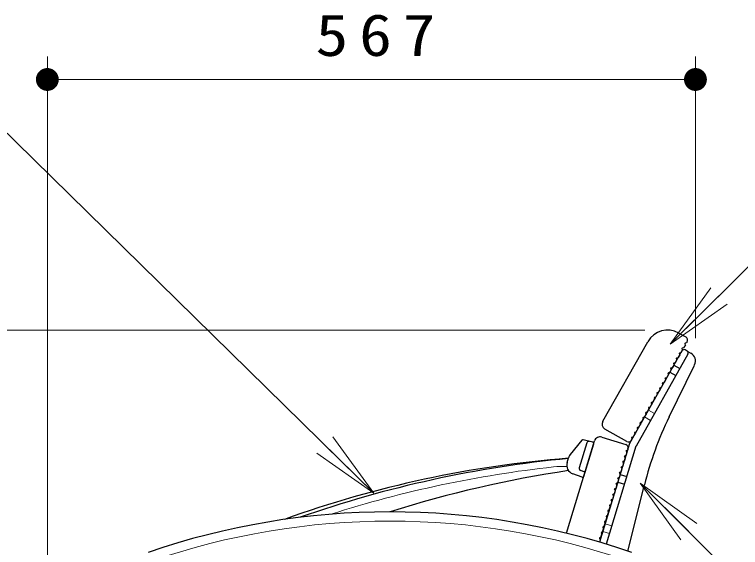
# Model space of a CAD drawing. Units: millimetres on the paper, scale 1:20. Extents: x -385 to 0, y 0 to 267.
# Drawn here: x -127.31 to -95.54, y 135.13 to 158.44 of the extents above; entities that cross this region are included whole.
import ezdxf

# ---------------------------------------------------------------- set-up
doc = ezdxf.new("R2010")
doc.units = ezdxf.units.MM
doc.linetypes.add('USER1', pattern=[4.5, 2.5, -2])
doc.layers.add('1_20', color=7, linetype='Continuous', lineweight=25)
doc.styles.add('ＭＳ ゴシック', font='')
doc.styles.get('ＭＳ ゴシック').set_extended_font_data('MS Gothic')

# ---------------------------------------------------------------- blocks, each defined once
blk = doc.blocks.new('filled_dot')
at = {"color": 0, "linetype": 'Continuous', "lineweight": -2, "const_width": 1.25}
blk.add_lwpolyline([(-0.625, 0, 1), (0.625, 0, 1)], format="xyb", close=True, dxfattribs=at)

msp = doc.modelspace()

# ---------------------------------------------------------------- linework, layer by layer
at = {"layer": '1_20', "lineweight": 13}
for p, q in [((-125.876, 127.492), (-125.876, 156.6)), ((-97.507, 144.283), (-97.507, 156.6)), ((-125.876, 155.6), (-97.507, 155.6)), ((-98.609, 144.021), (-96.828, 146.487)), ((-98.609, 144.021), (-96.477, 146.132)), ((-96.125, 145.776), (-98.609, 144.021)), ((-99.725, 144.641), (-160.254, 144.641)), ((-113.382, 139.971), (-111.588, 137.515)), ((-111.588, 137.515), (-113.732, 139.614)), ((-111.588, 137.515), (-114.081, 139.257)), ((-99.927, 137.942), (-97.801, 135.826)), ((-99.927, 137.942), (-97.448, 136.18)), ((-98.154, 135.471), (-99.927, 137.942))]:
    msp.add_line(p, q, dxfattribs=at)
at = {"layer": '1_20', "color": 3}
for p, q in [((-98.232, 144.511), (-97.927, 144.339)), ((-101.565, 140.652), (-99.595, 144.133)), ((-97.948, 143.999), (-98.015, 143.879)), ((-97.948, 143.999), (-97.965, 144.061)), ((-97.954, 144.079), (-97.892, 144.096)), ((-97.871, 144.135), (-97.892, 144.096)), ((-98.201, 143.644), (-98.139, 143.661)), ((-98.071, 143.781), (-98.139, 143.661)), ((-98.071, 143.781), (-98.088, 143.843)), ((-98.078, 143.862), (-98.015, 143.879)), ((-98.317, 143.346), (-98.385, 143.226)), ((-98.317, 143.346), (-98.334, 143.408)), ((-98.324, 143.426), (-98.262, 143.444)), ((-98.194, 143.563), (-98.262, 143.444)), ((-98.194, 143.563), (-98.211, 143.626)), ((-98.57, 142.991), (-98.508, 143.009)), ((-98.44, 143.128), (-98.508, 143.009)), ((-98.44, 143.128), (-98.457, 143.19)), ((-98.447, 143.209), (-98.385, 143.226)), ((-98.686, 142.693), (-98.754, 142.573)), ((-98.686, 142.693), (-98.704, 142.755)), ((-98.693, 142.774), (-98.631, 142.791)), ((-98.563, 142.911), (-98.631, 142.791)), ((-98.563, 142.911), (-98.58, 142.973)), ((-98.809, 142.476), (-98.877, 142.356)), ((-98.809, 142.476), (-98.827, 142.538)), ((-98.816, 142.556), (-98.754, 142.573)), ((-99.056, 142.04), (-99.073, 142.102)), ((-99.062, 142.121), (-99, 142.138)), ((-98.933, 142.258), (-99, 142.138)), ((-98.933, 142.258), (-98.95, 142.32)), ((-98.939, 142.339), (-98.877, 142.356)), ((-99.246, 141.703), (-99.179, 141.823)), ((-99.196, 141.885), (-99.179, 141.823)), ((-99.123, 141.921), (-99.186, 141.903)), ((-99.123, 141.921), (-99.09, 141.98)), ((-99.056, 142.04), (-99.09, 141.98)), ((-99.442, 141.45), (-99.425, 141.388)), ((-99.37, 141.485), (-99.432, 141.468)), ((-99.37, 141.485), (-99.302, 141.605)), ((-99.319, 141.667), (-99.302, 141.605)), ((-99.246, 141.703), (-99.309, 141.686)), ((-99.616, 141.05), (-99.548, 141.17)), ((-99.565, 141.232), (-99.548, 141.17)), ((-99.493, 141.268), (-99.555, 141.251)), ((-99.493, 141.268), (-99.425, 141.388)), ((-99.812, 140.797), (-99.794, 140.735)), ((-99.739, 140.833), (-99.801, 140.815)), ((-99.739, 140.833), (-99.671, 140.952)), ((-99.688, 141.015), (-99.671, 140.952)), ((-99.616, 141.05), (-99.678, 141.033)), ((-99.985, 140.397), (-99.917, 140.517)), ((-99.935, 140.579), (-99.917, 140.517)), ((-99.862, 140.615), (-99.924, 140.598)), ((-99.862, 140.615), (-99.794, 140.735)), ((-100.513, 139.77), (-101.47, 140.311)), ((-100.181, 140.144), (-100.164, 140.082)), ((-100.108, 140.18), (-100.17, 140.163)), ((-100.108, 140.18), (-100.04, 140.3)), ((-100.058, 140.362), (-100.04, 140.3)), ((-99.985, 140.397), (-100.047, 140.38)), ((-101.611, 139.958), (-100.559, 139.636)), ((-100.308, 139.826), (-100.287, 139.864)), ((-100.304, 139.927), (-100.287, 139.864)), ((-100.231, 139.962), (-100.293, 139.945)), ((-100.231, 139.962), (-100.164, 140.082)), ((-103.156, 135.759), (-101.923, 139.792)), ((-100.505, 139.299), (-100.546, 139.168)), ((-100.505, 139.299), (-100.536, 139.356)), ((-100.529, 139.377), (-100.472, 139.407)), ((-100.46, 139.449), (-100.472, 139.407)), ((-100.652, 138.821), (-100.682, 138.878)), ((-100.676, 138.899), (-100.619, 138.929)), ((-100.578, 139.06), (-100.619, 138.929)), ((-100.578, 139.06), (-100.609, 139.117)), ((-100.603, 139.138), (-100.546, 139.168)), ((-100.725, 138.582), (-100.765, 138.451)), ((-100.725, 138.582), (-100.755, 138.639)), ((-100.749, 138.659), (-100.692, 138.69)), ((-100.652, 138.821), (-100.692, 138.69)), ((-100.798, 138.343), (-100.838, 138.212)), ((-100.798, 138.343), (-100.828, 138.4)), ((-100.822, 138.42), (-100.765, 138.451)), ((-100.944, 137.865), (-100.974, 137.922)), ((-100.968, 137.942), (-100.911, 137.973)), ((-100.871, 138.104), (-100.911, 137.973)), ((-100.871, 138.104), (-100.901, 138.161)), ((-100.895, 138.181), (-100.838, 138.212)), ((-101.017, 137.626), (-101.057, 137.494)), ((-101.017, 137.626), (-101.047, 137.683)), ((-101.041, 137.703), (-100.984, 137.733)), ((-100.944, 137.865), (-100.984, 137.733)), ((-101.09, 137.387), (-101.13, 137.255)), ((-101.09, 137.387), (-101.12, 137.444)), ((-101.114, 137.464), (-101.057, 137.494)), ((-101.267, 136.966), (-101.236, 136.909)), ((-101.203, 137.016), (-101.26, 136.986)), ((-101.203, 137.016), (-101.183, 137.082)), ((-101.163, 137.148), (-101.193, 137.205)), ((-101.187, 137.225), (-101.13, 137.255)), ((-101.163, 137.148), (-101.183, 137.082)), ((-101.35, 136.538), (-101.309, 136.67)), ((-101.34, 136.727), (-101.309, 136.67)), ((-101.277, 136.777), (-101.333, 136.747)), ((-101.277, 136.777), (-101.236, 136.909)), ((-101.423, 136.299), (-101.382, 136.431)), ((-101.413, 136.487), (-101.382, 136.431)), ((-101.35, 136.538), (-101.407, 136.508)), ((-101.559, 136.009), (-101.529, 135.952)), ((-101.496, 136.06), (-101.553, 136.03)), ((-101.496, 136.06), (-101.456, 136.191)), ((-101.486, 136.248), (-101.456, 136.191)), ((-101.423, 136.299), (-101.48, 136.269)), ((-101.642, 135.582), (-101.602, 135.713)), ((-101.632, 135.77), (-101.602, 135.713)), ((-101.569, 135.821), (-101.626, 135.791)), ((-101.569, 135.821), (-101.529, 135.952)), ((-101.705, 135.531), (-101.675, 135.474)), ((-101.642, 135.582), (-101.699, 135.551))]:
    msp.add_line(p, q, dxfattribs=at)
at = {"layer": '1_20'}
for p, q in [((-98.097, 143.735), (-100.387, 139.688)), ((-97.874, 143.724), (-97.961, 143.773)), ((-97.874, 143.724), (-97.71, 143.631)), ((-97.836, 143.587), (-100.109, 139.569)), ((-98.657, 140.843), (-97.548, 143.107)), ((-98.454, 143.104), (-98.193, 142.956)), ((-98.626, 142.799), (-98.365, 142.652)), ((-100.387, 139.688), (-101.707, 135.369)), ((-100.111, 139.562), (-101.42, 135.283)), ((-100.803, 138.325), (-100.516, 138.237)), ((-100.906, 137.99), (-100.619, 137.903)), ((-100.463, 134.976), (-99.741, 137.873))]:
    msp.add_line(p, q, dxfattribs=at)
at = {"layer": '1_20', "linetype": 'USER1', "lineweight": 13}
for p, q in [((-99.562, 141.146), (-99.301, 140.998)), ((-99.734, 140.841), (-99.473, 140.693)), ((-101.461, 136.173), (-101.174, 136.086)), ((-101.563, 135.839), (-101.276, 135.751))]:
    msp.add_line(p, q, dxfattribs=at)
at = {"layer": '1_20', "color": 4}
for p, q in [((-102.479, 139.826), (-102.991, 139.193)), ((-101.996, 139.735), (-102.428, 139.843)), ((-102.264, 139.705), (-102.596, 138.619)), ((-102.398, 138.238), (-101.96, 139.672)), ((-103.126, 138.85), (-103.062, 139.059)), ((-102.463, 138.205), (-102.881, 138.357)), ((-102.34, 138.429), (-102.533, 138.495))]:
    msp.add_line(p, q, dxfattribs=at)
at = {"layer": '1_20', "lineweight": 13}
for points in [[(-111.588, 137.515), (-128.834, 154.404), (-156.164, 154.404)], [(-98.609, 144.021), (-91.697, 150.863), (-49.079, 150.863)], [(-99.927, 137.942), (-91.37, 129.423), (-61.096, 129.423)]]:
    msp.add_lwpolyline(points, dxfattribs=at)
at = {"layer": '1_20', "color": 3}
for centre, radius, start, end in [((-98.725, 143.641), 1, 60.5, 150.5), ((-98.001, 144.208), 0.15, 330.5, 60.5), ((-97.95, 144.065), 0.015, 105.5, 195.5), ((-98.197, 143.63), 0.015, 105.5, 195.5), ((-98.074, 143.847), 0.015, 105.5, 195.5), ((-98.32, 143.412), 0.015, 105.5, 195.5), ((-98.443, 143.194), 0.015, 105.5, 195.5), ((-98.689, 142.759), 0.015, 105.5, 195.5), ((-98.566, 142.977), 0.015, 105.5, 195.5), ((-98.812, 142.542), 0.015, 105.5, 195.5), ((-99.058, 142.106), 0.015, 105.5, 195.5), ((-98.935, 142.324), 0.015, 105.5, 195.5), ((-99.182, 141.889), 0.015, 105.5, 195.5), ((-99.182, 141.889), 0.015, 105.5, 195.5), ((-99.428, 141.454), 0.015, 105.5, 195.5), ((-99.305, 141.671), 0.015, 105.5, 195.5), ((-99.551, 141.236), 0.015, 105.5, 195.5), ((-99.797, 140.801), 0.015, 105.5, 195.5), ((-99.674, 141.019), 0.015, 105.5, 195.5), ((-101.347, 140.529), 0.25, 150.5, 240.5), ((-99.92, 140.583), 0.015, 105.5, 195.5), ((-100.166, 140.148), 0.015, 105.5, 195.5), ((-100.043, 140.366), 0.015, 105.5, 195.5), ((-101.684, 139.719), 0.25, 73, 163), ((-100.439, 139.9), 0.15, 240.5, 330.5), ((-100.289, 139.931), 0.015, 105.5, 195.5), ((-100.603, 139.493), 0.15, 343, 73), ((-100.522, 139.363), 0.015, 118, 208), ((-100.669, 138.885), 0.015, 118, 208), ((-100.595, 139.124), 0.015, 118, 208), ((-100.742, 138.646), 0.015, 118, 208), ((-100.815, 138.407), 0.015, 118, 208), ((-100.961, 137.929), 0.015, 118, 208), ((-100.888, 138.168), 0.015, 118, 208), ((-101.034, 137.69), 0.015, 118, 208), ((-101.107, 137.451), 0.015, 118, 208), ((-101.253, 136.973), 0.015, 118, 208), ((-101.253, 136.973), 0.015, 118, 208), ((-101.18, 137.212), 0.015, 118, 208), ((-101.326, 136.734), 0.015, 118, 208), ((-101.4, 136.495), 0.015, 118, 208), ((-101.546, 136.016), 0.015, 118, 208), ((-101.473, 136.255), 0.015, 118, 208), ((-101.619, 135.777), 0.015, 118, 208), ((-101.692, 135.538), 0.015, 118, 208)]:
    msp.add_arc(centre, radius, start, end, dxfattribs=at)
at = {"layer": '1_20'}
for centre, radius, start, end in [((-98.01, 143.686), 0.1, 60.5, 150.5), ((-97.923, 143.637), 0.1, 330.5, 60.5), ((-97.907, 143.283), 0.4, 335.5, 60.5), ((-85.186, 134.244), 15, 153.8983, 166)]:
    msp.add_arc(centre, radius, start, end, dxfattribs=at)
at = {"layer": '1_20', "color": 4}
for centre, radius, start, end in [((-102.44, 139.795), 0.05, 76, 141.0297), ((-102.168, 139.675), 0.1, 76, 163), ((-102.008, 139.687), 0.05, 343, 76), ((-102.68, 138.942), 0.4, 141.0297, 163), ((-99.389, 91.678), 47.5, 94.4441, 109.8212), ((-98.324, 89.251), 50, 95.4496, 109.2569), ((-102.744, 138.733), 0.4, 163, 250), ((-102.5, 138.59), 0.1, 163, 251), ((-95.743, 89.033), 50, 98.42, 107.6087), ((-102.446, 138.252), 0.05, 250, 343), ((-110.879, 104.19), 32.5, 70.9976, 109.0024)]:
    msp.add_arc(centre, radius, start, end, dxfattribs=at)
at = {"layer": '1_20', "color": 4, "lineweight": 13}
for centre, radius, start, end in [((-98.324, 89.251), 49.7, 96.2278, 107.7361), ((-103.363, 135.427), 3.25, 86.0369, 96.2278), ((-110.879, 104.19), 32.1, 70.9976, 109.0024)]:
    msp.add_arc(centre, radius, start, end, dxfattribs=at)

# ---------------------------------------------------------------- block references
at = {"layer": '1_20', "lineweight": 13, "xscale": 0.4, "yscale": 0.4}
msp.add_blockref('filled_dot', (-125.876, 155.6), dxfattribs=at)
at = {"layer": '1_20', "lineweight": 13, "xscale": 0.4, "yscale": 0.4, "rotation": 180}
msp.add_blockref('filled_dot', (-97.507, 155.6), dxfattribs=at)

# ---------------------------------------------------------------- texts
at = {"layer": '1_20', "insert": (-111.275, 156.6), "char_height": 1.833, "attachment_point": 8, "style": 'ＭＳ ゴシック'}
msp.add_mtext('\\T1.33;\\W1.15;567', dxfattribs=at)

doc.saveas('drawing.dxf')
